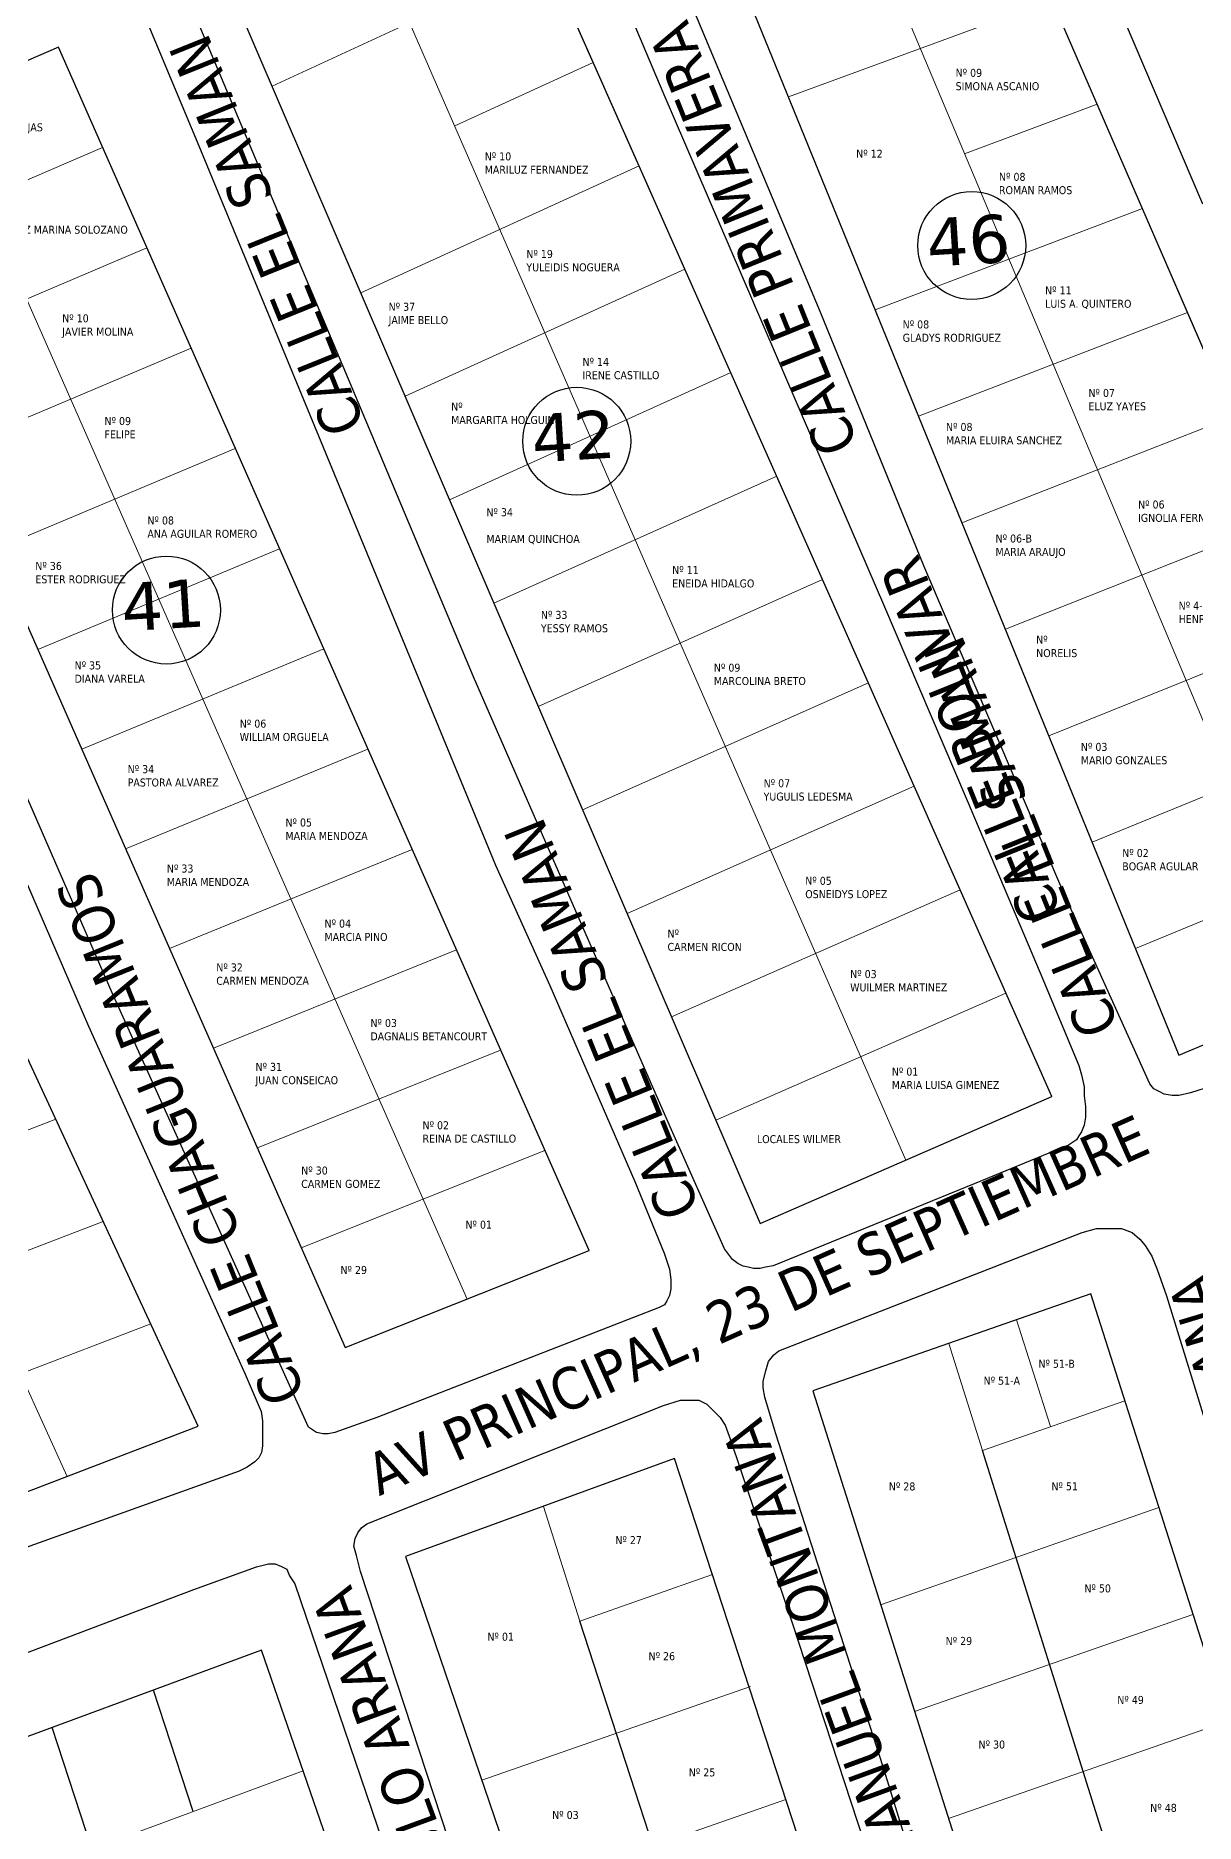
# Model space of a CAD drawing. Header units: metres. Extents: x 2 to 659295185, y -28 to 1124222152.
# Drawn here: x 658164.8 to 658261.4, y 1122960.3 to 1123109.3 of the extents above; entities that cross this region are included whole.
import ezdxf

# ---------------------------------------------------------------- set-up
doc = ezdxf.new("R2010")
doc.units = ezdxf.units.M
doc.header["$MEASUREMENT"] = 0
for name, color, linetype in [('CALLES', 1, 'CONTINUOUS'), ('CERCA', 7, 'CONTINUOUS'), ('Cota', 3, 'CONTINUOUS'), ('MANZANA', 30, 'CONTINUOUS'), ('Numero de manzana', 6, 'CONTINUOUS'), ('Parcelas', 140, 'CONTINUOUS')]:
    doc.layers.add(name, color=color, linetype=linetype)
doc.styles.add('ROMAN', font='verdana.ttf')
doc.styles.get("Standard").update_dxf_attribs({"font": 'tahoma.ttf'})

msp = doc.modelspace()

# ---------------------------------------------------------------- linework, layer by layer
at = {"layer": 'CERCA', "lineweight": 0}
for p, q in [((658167.393, 1122989.2105), (658120.646, 1123091.9131)), ((658155.7143, 1123014.8686), (658166.4536, 1123018.9745)), ((658159.6066, 1123006.3172), (658170.4098, 1123010.4476)), ((658163.4989, 1122997.7659), (658174.3661, 1123001.9207)), ((658246.5421, 1123002.2679), (658249.3708, 1122993.3561)), ((658240.8771, 1123000.2909), (658243.7059, 1122991.379)), ((658243.7059, 1122991.3788), (658255.565, 1122995.5174)), ((658207.0964, 1122986.6871), (658210.1203, 1122977.1534)), ((658235.2048, 1122978.5131), (658258.3937, 1122986.6056)), ((658210.1203, 1122977.1532), (658221.1898, 1122981.0162)), ((658238.0335, 1122969.6012), (658261.2224, 1122977.6938)), ((658201.9694, 1122963.8763), (658224.3688, 1122971.6933)), ((658240.8622, 1122960.6894), (658264.0511, 1122968.7819)), ((658161.1568, 1122955.0889), (658187.0638, 1122964.6612)), ((658205.2813, 1122954.5998), (658227.306, 1122962.2861))]:
    msp.add_line(p, q, dxfattribs=at)
at = {"layer": 'MANZANA', "lineweight": -2}
for p, q in [((658250.2857, 1123122.8816), (658262.0196, 1123095.2872)), ((658250.2857, 1123122.8816), (658262.0196, 1123095.2872)), ((658230.1741, 1123086.299), (658216.552, 1123118.7524)), ((658230.1741, 1123086.299), (658216.552, 1123118.7524)), ((658211.959, 1123116.6329), (658217.055, 1123104.5953)), ((658211.959, 1123116.6329), (658217.055, 1123104.5953)), ((658172.7418, 1123113.5835), (658178.5056, 1123099.7863)), ((658172.7418, 1123113.5835), (658178.5056, 1123099.7863)), ((658181.8947, 1123101.8959), (658177.5739, 1123112.1638)), ((658181.8947, 1123101.8959), (658177.5739, 1123112.1638)), ((658217.055, 1123104.5953), (658227.354, 1123080.6502)), ((658217.055, 1123104.5953), (658227.354, 1123080.6502)), ((658191.0806, 1123080.1503), (658181.8947, 1123101.8959)), ((658191.0806, 1123080.1503), (658181.8947, 1123101.8959)), ((658178.5056, 1123099.7863), (658186.702, 1123079.9103)), ((658178.5056, 1123099.7863), (658186.702, 1123079.9103)), ((658238.8158, 1123065.1033), (658230.1741, 1123086.299)), ((658238.8158, 1123065.1033), (658230.1741, 1123086.299)), ((658186.702, 1123079.9103), (658196.4486, 1123056.2851)), ((658186.702, 1123079.9103), (658196.4486, 1123056.2851)), ((658201.2724, 1123055.8652), (658191.0806, 1123080.1503)), ((658201.2724, 1123055.8652), (658191.0806, 1123080.1503)), ((658227.354, 1123080.6502), (658235.435, 1123061.884)), ((658227.354, 1123080.6502), (658235.435, 1123061.884)), ((658250.5578, 1123037.6189), (658238.8158, 1123065.1033)), ((658250.5578, 1123037.6189), (658238.8158, 1123065.1033)), ((658235.435, 1123061.884), (658242.4109, 1123045.5373)), ((658235.435, 1123061.884), (658242.4109, 1123045.5373)), ((658171.1421, 1123029.5206), (658158.1961, 1123059.2145)), ((658171.1421, 1123029.5206), (658158.1961, 1123059.2145)), ((658196.4486, 1123056.2851), (658203.0948, 1123040.1684)), ((658196.4486, 1123056.2851), (658203.0948, 1123040.1684)), ((658209.7986, 1123036.3292), (658201.2724, 1123055.8652)), ((658209.7986, 1123036.3292), (658201.2724, 1123055.8652)), ((658242.4109, 1123045.5373), (658248.5046, 1123031.1902)), ((658242.4109, 1123045.5373), (658248.5046, 1123031.1902)), ((658162.3191, 1123042.6379), (658169.1878, 1123026.7412)), ((658162.3191, 1123042.6379), (658169.1878, 1123026.7412)), ((658203.0948, 1123040.1684), (658207.63, 1123030.1205)), ((658203.0948, 1123040.1684), (658207.63, 1123030.1205)), ((658257.6328, 1123021.9421), (658250.5578, 1123037.6189)), ((658257.6328, 1123021.9421), (658250.5578, 1123037.6189)), ((658217.6569, 1123018.3329), (658209.7986, 1123036.3292)), ((658217.6569, 1123018.3329), (658209.7986, 1123036.3292)), ((658248.5046, 1123031.1902), (658251.7123, 1123023.4618)), ((658248.5046, 1123031.1902), (658251.7123, 1123023.4618)), ((658187.5266, 1122993.318), (658171.1421, 1123029.5206)), ((658187.5266, 1122993.318), (658171.1421, 1123029.5206)), ((658207.63, 1123030.1205), (658214.7214, 1123013.7838)), ((658207.63, 1123030.1205), (658214.7214, 1123013.7838)), ((658169.1878, 1123026.7412), (658175.4959, 1123012.724)), ((658169.1878, 1123026.7412), (658175.4959, 1123012.724)), ((658251.7123, 1123023.4618), (658251.9349, 1123022.692)), ((658251.7123, 1123023.4618), (658251.9349, 1123022.692)), ((658251.9349, 1123022.692), (658252.1575, 1123021.6922)), ((658251.9349, 1123022.692), (658252.1575, 1123021.6922)), ((658252.1575, 1123021.6922), (658252.1658, 1123020.9223)), ((658252.1575, 1123021.6922), (658252.1658, 1123020.9223)), ((658257.9709, 1123021.5022), (658257.6328, 1123021.9421)), ((658257.9709, 1123021.5022), (658257.6328, 1123021.9421)), ((658262.7864, 1123021.7422), (658261.0383, 1123021.1823)), ((658262.7864, 1123021.7422), (658261.0383, 1123021.1823)), ((658252.1658, 1123020.9223), (658252.273, 1123020.0325)), ((658252.1658, 1123020.9223), (658252.273, 1123020.0325)), ((658258.4079, 1123021.2823), (658257.9709, 1123021.5022)), ((658258.4079, 1123021.2823), (658257.9709, 1123021.5022)), ((658258.8449, 1123021.0623), (658258.4079, 1123021.2823)), ((658258.8449, 1123021.0623), (658258.4079, 1123021.2823)), ((658259.5046, 1123020.9523), (658258.8449, 1123021.0623)), ((658259.5046, 1123020.9523), (658258.8449, 1123021.0623)), ((658260.0488, 1123020.9523), (658259.5046, 1123020.9523)), ((658260.0488, 1123020.9523), (658259.5046, 1123020.9523)), ((658261.0383, 1123021.1823), (658260.0488, 1123020.9523)), ((658261.0383, 1123021.1823), (658260.0488, 1123020.9523)), ((658252.2812, 1123019.1527), (658252.174, 1123018.4928)), ((658252.2812, 1123019.1527), (658252.174, 1123018.4928)), ((658252.273, 1123020.0325), (658252.2812, 1123019.1527)), ((658252.273, 1123020.0325), (658252.2812, 1123019.1527)), ((658222.1921, 1123008.1749), (658217.6569, 1123018.3329)), ((658222.1921, 1123008.1749), (658217.6569, 1123018.3329)), ((658251.5226, 1123017.2731), (658251.1928, 1123017.0431)), ((658251.5226, 1123017.2731), (658251.1928, 1123017.0431)), ((658251.737, 1123017.603), (658251.5226, 1123017.2731)), ((658251.737, 1123017.603), (658251.5226, 1123017.2731)), ((658251.9596, 1123017.9329), (658251.737, 1123017.603)), ((658251.9596, 1123017.9329), (658251.737, 1123017.603)), ((658252.174, 1123018.4928), (658251.9596, 1123017.9329)), ((658252.174, 1123018.4928), (658251.9596, 1123017.9329)), ((658250.3187, 1123016.6032), (658242.9882, 1123013.5838)), ((658250.3187, 1123016.6032), (658242.9882, 1123013.5838)), ((658250.8629, 1123016.8232), (658250.3187, 1123016.6032)), ((658250.8629, 1123016.8232), (658250.3187, 1123016.6032)), ((658251.1928, 1123017.0431), (658250.8629, 1123016.8232)), ((658251.1928, 1123017.0431), (658250.8629, 1123016.8232)), ((658175.4959, 1123012.724), (658182.2493, 1122997.7171)), ((658175.4959, 1123012.724), (658182.2493, 1122997.7171)), ((658214.7214, 1123013.7838), (658217.1539, 1123007.825)), ((658214.7214, 1123013.7838), (658217.1539, 1123007.825)), ((658242.9882, 1123013.5838), (658226.2573, 1123006.7552)), ((658242.9882, 1123013.5838), (658226.2573, 1123006.7552)), ((658251.9926, 1123009.5247), (658253.1965, 1123009.8646)), ((658251.9926, 1123009.5247), (658253.1965, 1123009.8646)), ((658253.1965, 1123009.8646), (658254.4004, 1123009.8746)), ((658253.1965, 1123009.8646), (658254.4004, 1123009.8746)), ((658254.4004, 1123009.8746), (658255.2827, 1123009.8746)), ((658254.4004, 1123009.8746), (658255.2827, 1123009.8746)), ((658255.2827, 1123009.8746), (658256.1568, 1123009.5447)), ((658255.2827, 1123009.8746), (658256.1568, 1123009.5447)), ((658226.7273, 1122999.6867), (658251.9926, 1123009.5247)), ((658226.7273, 1122999.6867), (658251.9926, 1123009.5247)), ((658256.1568, 1123009.5447), (658256.8164, 1123008.9948)), ((658256.8164, 1123008.9948), (658257.2617, 1123008.4449)), ((658257.2617, 1123008.4449), (658257.8142, 1123007.5651)), ((658217.1539, 1123007.825), (658217.5992, 1123006.4953)), ((658217.1539, 1123007.825), (658217.5992, 1123006.4953)), ((658222.522, 1123007.735), (658222.1921, 1123008.1749)), ((658222.522, 1123007.735), (658222.1921, 1123008.1749)), ((658222.86, 1123007.2951), (658222.522, 1123007.735)), ((658222.86, 1123007.2951), (658222.522, 1123007.735)), ((658223.2971, 1123006.9652), (658222.86, 1123007.2951)), ((658223.2971, 1123006.9652), (658222.86, 1123007.2951)), ((658223.7341, 1123006.7452), (658223.2971, 1123006.9652)), ((658223.7341, 1123006.7452), (658223.2971, 1123006.9652)), ((658226.2573, 1123006.7552), (658225.5977, 1123006.6452)), ((658226.2573, 1123006.7552), (658225.5977, 1123006.6452)), ((658257.8142, 1123007.5651), (658258.2512, 1123006.4553)), ((658217.5992, 1123006.4953), (658217.7146, 1123005.6155)), ((658217.5992, 1123006.4953), (658217.7146, 1123005.6155)), ((658217.7146, 1123005.6155), (658217.7146, 1123004.8456)), ((658217.7146, 1123005.6155), (658217.7146, 1123004.8456)), ((658224.1711, 1123006.6352), (658223.7341, 1123006.7452)), ((658224.1711, 1123006.6352), (658223.7341, 1123006.7452)), ((658224.6164, 1123006.5353), (658224.1711, 1123006.6352)), ((658224.6164, 1123006.5353), (658224.1711, 1123006.6352)), ((658225.1606, 1123006.5353), (658224.6164, 1123006.5353)), ((658225.1606, 1123006.5353), (658224.6164, 1123006.5353)), ((658225.5977, 1123006.6452), (658225.1606, 1123006.5353)), ((658225.5977, 1123006.6452), (658225.1606, 1123006.5353)), ((658258.2512, 1123006.4553), (658259.0263, 1123004.2557)), ((658217.3931, 1123003.8458), (658217.1787, 1123003.5159)), ((658217.3931, 1123003.8458), (658217.1787, 1123003.5159)), ((658217.6074, 1123004.2857), (658217.3931, 1123003.8458)), ((658217.6074, 1123004.2857), (658217.3931, 1123003.8458)), ((658217.7146, 1123004.8456), (658217.6074, 1123004.2857)), ((658217.7146, 1123004.8456), (658217.6074, 1123004.2857)), ((658259.0263, 1123004.2557), (658264.0315, 1122988.019)), ((658216.7416, 1123003.2859), (658193.2162, 1122994.1178)), ((658216.7416, 1123003.2859), (658193.2162, 1122994.1178)), ((658217.1787, 1123003.5159), (658216.7416, 1123003.2859)), ((658217.1787, 1123003.5159), (658216.7416, 1123003.2859)), ((658225.8533, 1122998.7968), (658226.2903, 1122999.3467)), ((658225.8533, 1122998.7968), (658226.2903, 1122999.3467)), ((658226.2903, 1122999.3467), (658226.7273, 1122999.6867)), ((658226.2903, 1122999.3467), (658226.7273, 1122999.6867)), ((658225.4245, 1122997.1372), (658225.6389, 1122998.017)), ((658225.4245, 1122997.1372), (658225.6389, 1122998.017)), ((658225.6389, 1122998.017), (658225.8533, 1122998.7968)), ((658225.6389, 1122998.017), (658225.8533, 1122998.7968)), ((658182.2493, 1122997.7171), (658183.2388, 1122995.3975)), ((658182.2493, 1122997.7171), (658183.2388, 1122995.3975)), ((658225.4245, 1122996.5773), (658225.4245, 1122997.1372)), ((658225.5399, 1122995.8075), (658225.4245, 1122996.5773)), ((658183.2388, 1122995.3975), (658183.5768, 1122994.6277)), ((658183.2388, 1122995.3975), (658183.5768, 1122994.6277)), ((658192.3834, 1122985.2596), (658217.1044, 1122995.1076)), ((658192.3834, 1122985.2596), (658217.1044, 1122995.1076)), ((658217.1044, 1122995.1076), (658218.5227, 1122995.5575)), ((658217.1044, 1122995.1076), (658218.5227, 1122995.5575)), ((658218.5227, 1122995.5575), (658219.405, 1122995.5575)), ((658218.5227, 1122995.5575), (658219.405, 1122995.5575)), ((658219.405, 1122995.5575), (658220.0565, 1122995.5575)), ((658219.405, 1122995.5575), (658220.0565, 1122995.5575)), ((658220.0565, 1122995.5575), (658220.7161, 1122995.2376)), ((658220.0565, 1122995.5575), (658220.7161, 1122995.2376)), ((658220.7161, 1122995.2376), (658221.2686, 1122994.6777)), ((658226.4305, 1122992.8281), (658225.5399, 1122995.8075)), ((658183.5768, 1122994.6277), (658183.684, 1122993.8479)), ((658183.5768, 1122994.6277), (658183.684, 1122993.8479)), ((658183.684, 1122993.8479), (658183.6923, 1122992.6381)), ((658183.684, 1122993.8479), (658183.6923, 1122992.6381)), ((658193.2162, 1122994.1178), (658189.72, 1122992.878)), ((658193.2162, 1122994.1178), (658189.72, 1122992.878)), ((658221.2686, 1122994.6777), (658221.8211, 1122994.1278)), ((658221.8211, 1122994.1278), (658222.2581, 1122993.4679)), ((658222.2581, 1122993.4679), (658222.7034, 1122992.2582)), ((658183.6923, 1122992.6381), (658183.6923, 1122991.7483)), ((658183.6923, 1122992.6381), (658183.6923, 1122991.7483)), ((658187.8564, 1122993.098), (658187.5266, 1122993.318)), ((658187.8564, 1122993.098), (658187.5266, 1122993.318)), ((658188.1863, 1122992.878), (658187.8564, 1122993.098)), ((658188.1863, 1122992.878), (658187.8564, 1122993.098)), ((658188.7305, 1122992.7681), (658188.1863, 1122992.878)), ((658188.7305, 1122992.7681), (658188.1863, 1122992.878)), ((658189.1675, 1122992.7681), (658188.7305, 1122992.7681)), ((658189.1675, 1122992.7681), (658188.7305, 1122992.7681)), ((658189.72, 1122992.878), (658189.1675, 1122992.7681)), ((658189.72, 1122992.878), (658189.1675, 1122992.7681)), ((658222.7034, 1122992.2582), (658227.8158, 1122977.0113)), ((658235.4267, 1122964.9937), (658226.4305, 1122992.8281)), ((658183.0409, 1122990.4185), (658182.3894, 1122989.9786)), ((658183.0409, 1122990.4185), (658182.3894, 1122989.9786)), ((658183.3707, 1122990.7485), (658183.0409, 1122990.4185)), ((658183.3707, 1122990.7485), (658183.0409, 1122990.4185)), ((658183.5851, 1122991.1984), (658183.3707, 1122990.7485)), ((658183.5851, 1122991.1984), (658183.3707, 1122990.7485)), ((658183.6923, 1122991.7483), (658183.5851, 1122991.1984)), ((658183.6923, 1122991.7483), (658183.5851, 1122991.1984)), ((658181.7298, 1122989.6387), (658161.7089, 1122982.4702)), ((658182.3894, 1122989.9786), (658181.7298, 1122989.6387)), ((658182.3894, 1122989.9786), (658181.7298, 1122989.6387)), ((658191.4021, 1122984.0398), (658191.6165, 1122984.4898)), ((658191.4021, 1122984.0398), (658191.6165, 1122984.4898)), ((658191.6165, 1122984.4898), (658191.9464, 1122984.9297)), ((658191.6165, 1122984.4898), (658191.9464, 1122984.9297)), ((658191.9464, 1122984.9297), (658192.3834, 1122985.2596)), ((658191.9464, 1122984.9297), (658192.3834, 1122985.2596)), ((658191.295, 1122983.38), (658191.4021, 1122984.0398)), ((658191.295, 1122983.38), (658191.4021, 1122984.0398)), ((658191.5176, 1122982.6101), (658191.295, 1122983.38)), ((658177.9449, 1122979.7807), (658183.1893, 1122981.6803)), ((658183.1893, 1122981.6803), (658184.1788, 1122981.9103)), ((658184.1788, 1122981.9103), (658184.723, 1122981.9103)), ((658184.723, 1122981.9103), (658185.2755, 1122981.6903)), ((658185.2755, 1122981.6903), (658185.7125, 1122981.4704)), ((658185.7125, 1122981.4704), (658185.9352, 1122980.9205)), ((658191.8557, 1122981.2804), (658191.5176, 1122982.6101)), ((658185.9352, 1122980.9205), (658186.3804, 1122980.2606)), ((658186.3804, 1122980.2606), (658194.148, 1122957.3953)), ((658201.1817, 1122952.8962), (658191.8557, 1122981.2804)), ((658152.7786, 1122970.2627), (658177.9449, 1122979.7807)), ((658227.8158, 1122977.0113), (658236.5894, 1122950.2867)), ((658242.3202, 1122942.6783), (658235.4267, 1122964.9937))]:
    msp.add_line(p, q, dxfattribs=at)
at = {"layer": 'Numero de manzana', "lineweight": -2}
for centre in [(658242.7963, 1123091.809), (658242.7963, 1123091.809), (658209.8739, 1123075.4923), (658209.8739, 1123075.4923), (658175.6707, 1123061.4215), (658175.6707, 1123061.4215)]:
    msp.add_circle(centre, 4.5001, dxfattribs=at)
at = {"layer": 'Parcelas', "lineweight": 0}
for p, q in [((658238.1918, 1123138.3295), (658283.3903, 1123034.101)), ((658268.0367, 1123037.9928), (658227.4274, 1123134.5816)), ((658260.0666, 1123024.3229), (658216.6629, 1123130.8337)), ((658203.6138, 1123124.3175), (658249.4626, 1123020.8712)), ((658237.3109, 1123015.5739), (658192.1684, 1123119.008)), ((658184.4744, 1123105.1025), (658207.4345, 1123115.6969)), ((658180.7758, 1123113.723), (658225.1592, 1123010.2767)), ((658227.5138, 1123104.206), (658223.8968, 1123113.0819)), ((658249.4915, 1123112.2724), (658227.5138, 1123104.206)), ((658253.258, 1123103.5867), (658249.4915, 1123112.2724)), ((658210.8999, 1123008.0249), (658166.6728, 1123108.3346)), ((658211.2552, 1123107.0764), (658199.7141, 1123101.7792)), ((658215.076, 1123098.4559), (658211.2552, 1123107.0764)), ((658188.173, 1123096.4819), (658184.4744, 1123105.1025)), ((658200.7364, 1123003.994), (658156.6617, 1123104.0057)), ((658242.1944, 1123099.4584), (658253.258, 1123103.5867)), ((658146.6505, 1123099.6767), (658190.5729, 1122999.9632)), ((658150.3107, 1123091.3673), (658170.3584, 1123099.9755)), ((658191.8716, 1123087.8614), (658215.076, 1123098.4559)), ((658257.0245, 1123094.901), (658234.7478, 1123086.4542)), ((658260.7911, 1123086.2153), (658257.0245, 1123094.901)), ((658174.044, 1123091.6163), (658153.9709, 1123083.0578)), ((658177.7296, 1123083.2572), (658174.044, 1123091.6163)), ((658218.8967, 1123089.8354), (658195.5702, 1123079.2409)), ((658222.7175, 1123081.2148), (658218.8967, 1123089.8354)), ((658195.5702, 1123079.2409), (658191.8716, 1123087.8614)), ((658234.7478, 1123086.4542), (658238.3647, 1123077.5783)), ((658238.3647, 1123077.5783), (658260.7911, 1123086.2153)), ((658264.5576, 1123077.5296), (658260.7911, 1123086.2153)), ((658157.6311, 1123074.7483), (658177.7296, 1123083.2572)), ((658199.2689, 1123070.6203), (658222.7175, 1123081.2148)), ((658241.9817, 1123068.7024), (658264.5576, 1123077.5296)), ((658181.4152, 1123074.898), (658161.2913, 1123066.4389)), ((658185.1008, 1123066.5389), (658181.4152, 1123074.898)), ((658226.5382, 1123072.5943), (658202.9675, 1123061.9998)), ((658230.3589, 1123063.9738), (658226.5382, 1123072.5943)), ((658202.9675, 1123061.9998), (658199.2689, 1123070.6203)), ((658245.5987, 1123059.8265), (658241.9817, 1123068.7024)), ((658268.3242, 1123068.8438), (658245.5987, 1123059.8265)), ((658164.9515, 1123058.1294), (658185.1008, 1123066.5389)), ((658206.6661, 1123053.3793), (658230.3589, 1123063.9738)), ((658249.2157, 1123050.9506), (658272.0907, 1123060.1581)), ((658168.6117, 1123049.82), (658164.9515, 1123058.1294)), ((658188.7863, 1123058.1797), (658168.6117, 1123049.82)), ((658192.4719, 1123049.8206), (658188.7863, 1123058.1797)), ((658234.1797, 1123055.3533), (658210.3647, 1123044.7588)), ((658238.0004, 1123046.7327), (658234.1797, 1123055.3533)), ((658210.3647, 1123044.7588), (658206.6661, 1123053.3793)), ((658275.8573, 1123051.4724), (658252.8274, 1123042.0876)), ((658252.8274, 1123042.0876), (658249.2157, 1123050.9506)), ((658172.2719, 1123041.5105), (658192.4719, 1123049.8206)), ((658214.0633, 1123036.1382), (658238.0004, 1123046.7327)), ((658256.4496, 1123033.1988), (658279.6238, 1123042.7867)), ((658175.9321, 1123033.201), (658172.2719, 1123041.5105)), ((658196.1575, 1123041.4614), (658175.9321, 1123033.201)), ((658199.8431, 1123033.1023), (658196.1575, 1123041.4614)), ((658241.8212, 1123038.1122), (658217.762, 1123027.5177)), ((658245.6419, 1123029.4917), (658241.8212, 1123038.1122)), ((658217.762, 1123027.5177), (658214.0633, 1123036.1382)), ((658179.5923, 1123024.8916), (658199.8431, 1123033.1023)), ((658221.4606, 1123018.8972), (658245.6419, 1123029.4917)), ((658260.0666, 1123024.3229), (658271.7285, 1123029.212)), ((658183.2525, 1123016.5821), (658179.5923, 1123024.8916)), ((658203.5287, 1123024.7432), (658183.2525, 1123016.5821)), ((658207.2143, 1123016.384), (658203.5287, 1123024.7432)), ((658186.9127, 1123008.2726), (658207.2143, 1123016.384)), ((658225.1592, 1123010.2767), (658237.3109, 1123015.5739)), ((658190.5729, 1122999.9632), (658200.7364, 1123003.994))]:
    msp.add_line(p, q, dxfattribs=at)
at = {"layer": 'Parcelas', "lineweight": -3}
for p, q in [((658277.2559, 1122884.331), (658243.7059, 1122991.3788)), ((658249.3783, 1122856.8847), (658210.1203, 1122977.1534)), ((658177.9029, 1122961.2764), (658174.5996, 1122971.396)), ((658169.4607, 1122958.1571), (658166.1576, 1122968.2765))]:
    msp.add_line(p, q, dxfattribs=at)
for points in [[(658238.1918, 1123138.3295), (658216.6629, 1123130.8337), (658260.0666, 1123024.3229), (658283.3903, 1123034.101), (658238.1918, 1123138.3295)], [(658238.1918, 1123138.3295), (658216.6629, 1123130.8337), (658260.0666, 1123024.3229), (658283.3903, 1123034.101), (658238.1918, 1123138.3295)], [(658203.6138, 1123124.3175), (658180.7758, 1123113.723), (658225.1592, 1123010.2767), (658249.4626, 1123020.8712), (658203.6138, 1123124.3175)], [(658203.6138, 1123124.3175), (658180.7758, 1123113.723), (658225.1592, 1123010.2767), (658249.4626, 1123020.8712), (658203.6138, 1123124.3175)], [(658166.6728, 1123108.3346), (658146.6505, 1123099.6767), (658190.5729, 1122999.9632), (658210.8999, 1123008.0249), (658166.6728, 1123108.3346)], [(658166.6728, 1123108.3346), (658146.6505, 1123099.6767), (658190.5729, 1122999.9632), (658210.8999, 1123008.0249), (658166.6728, 1123108.3346)], [(658130.8104, 1123095.7959), (658110.4917, 1123088.0342), (658155.6723, 1122984.7242), (658178.3224, 1122993.3938), (658130.8104, 1123095.7959)], [(658252.7229, 1123004.425), (658229.5473, 1122996.3367), (658269.4768, 1122870.5395), (658290.413, 1122886.2983), (658252.7229, 1123004.425)], [(658218.0295, 1122990.6939), (658195.6114, 1122982.5221), (658240.4559, 1122851.0099), (658259.5397, 1122863.5752), (658218.0295, 1122990.6939)], [(658183.5914, 1122974.7187), (658157.7155, 1122965.157), (658205.6555, 1122824.8996), (658230.1216, 1122839.9478), (658183.5914, 1122974.7187)]]:
    msp.add_lwpolyline(points, dxfattribs=at)

# ---------------------------------------------------------------- texts
at = {"layer": 'CALLES', "color": 0}
for s, rotation, p in [('CALLE PRIMAVERA', 111.955417, (658233.3657, 1123075.2055)), ('CALLE EL SAMAN', 111.955417, (658192.2651, 1123076.8564)), ('CALLE EL SAMAN', 111.955417, (658192.2651, 1123076.8564)), ('CALLE BOLIVAR', 111.955417, (658250.3657, 1123036.2055)), ('CALLE EL SAMAN', 111.955417, (658255.1259, 1123026.7087)), ('CALLE EL SAMAN', 111.955417, (658220.173, 1123011.5269)), ('CALLE EL SAMAN', 111.955417, (658220.173, 1123011.5269)), ('CALLE CHAGUARAMOS', 111.955417, (658187.2841, 1122996.0431)), ('CALLE CHAGUARAMOS', 111.955417, (658187.2841, 1122996.0431)), ('AV PRINCIPAL, 23 DE SEPTIEMBRE', 23.9992, (658193.4042, 1122987.5516)), ('AV PRINCIPAL, 23 DE SEPTIEMBRE', 23.9992, (658193.4042, 1122987.5516)), ('CALLE TERESA ORELLANA', 106.77062, (658277.9644, 1122954.9413)), ('CALLE MANUEL MONTANA', 110.124393, (658243.8133, 1122943.4305)), ('CALLE PABLO ARANA', 110.124393, (658206.0321, 1122939.2645))]:
    msp.add_text(s, height=3.5001, rotation=rotation, dxfattribs=at).set_placement(p)
at = {"layer": 'Cota', "lineweight": 0, "attachment_point": 1}
for s, insert, char_height in [('Nº 09\\PSIMONA ASCANIO', (658241.4519, 1123106.5378), 0.667156), ('Nº 12\\PYOHANA ROJAS', (658159.3264, 1123103.1085), 0.667156), ('Nº 10\\PMARILUZ FERNANDEZ', (658202.2019, 1123099.572), 0.667156), ('Nº 12', (658233.1697, 1123099.7937), 0.66716), ('Nº 08\\PROMAN RAMOS', (658245.0667, 1123097.8689), 0.667156), ('Nº 11\\PYALUZ MARINA SOLOZANO', (658161.7944, 1123094.5716), 0.667156), ('Nº 19\\PYULEIDIS NOGUERA', (658205.6726, 1123091.4387), 0.667156), ('Nº 11\\PLUIS A. QUINTERO', (658248.911, 1123088.4013), 0.667156), ('Nº 10 \\PJAVIER MOLINA', (658166.9855, 1123086.0733), 0.667156), ('Nº 37\\PJAIME BELLO', (658194.1927, 1123087.0386), 0.667156), ('Nº 08\\PGLADYS RODRIGUEZ', (658237.0367, 1123085.5661), 0.667156), ('Nº 14\\PIRENE CASTILLO', (658210.3545, 1123082.4458), 0.667156), ('Nº 07\\PELUZ YAYES', (658252.5253, 1123079.8553), 0.66716), ('Nº\\PMARGARITA HOLGUIN', (658199.4087, 1123078.7124), 0.667156), ('Nº 09\\PFELIPE', (658170.5118, 1123077.5127), 0.66716), ('Nº 08\\PMARIA ELUIRA SANCHEZ', (658240.6511, 1123077.0201), 0.667156), ('Nº 34\\P\\PMARIAM QUINCHOA', (658202.3453, 1123069.9124), 0.667156), ('Nº 06\\PIGNOLIA FERNANDEZ', (658256.6582, 1123070.5539), 0.667156), ('Nº 08\\PANA AGUILAR ROMERO', (658174.0887, 1123069.2241), 0.667156), ('Nº 06-B\\PMARIA ARAUJO ', (658244.7839, 1123067.7187), 0.667156), ('Nº 36\\PESTER RODRIGUEZ', (658164.7465, 1123065.4323), 0.667156), ('Nº 11\\PENEIDA HIDALGO', (658217.8332, 1123065.0873), 0.667156), ('Nº 4-B\\PHENRY PITER YAYES', (658260.0435, 1123062.1171), 0.667156), ('Nº 33\\PYESSY RAMOS', (658206.8874, 1123061.3539), 0.667156), ('Nº \\PNORELIS', (658248.1692, 1123059.2819), 0.66716), ('Nº 35\\PDIANA VARELA', (658168.017, 1123057.1438), 0.667156), ('Nº 09\\PMARCOLINA BRETO', (658221.3039, 1123056.954), 0.667156), ('Nº 06\\PWILLIAM ORGUELA', (658181.7829, 1123052.2865), 0.667156), ('Nº 03\\PMARIO GONZALES', (658251.895, 1123050.3494), 0.667156), ('Nº 34\\PPASTORA ALVAREZ', (658172.4407, 1123048.4947), 0.667156), ('Nº 07\\PYUGULIS LEDESMA', (658225.4496, 1123047.3222), 0.667156), ('Nº 05\\PMARIA MENDOZA', (658185.5947, 1123044.0474), 0.667156), ('Nº 02\\PBOGAR AGULAR', (658255.3426, 1123041.5025), 0.667156), ('Nº 33\\PMARIA MENDOZA ', (658175.7112, 1123040.2061), 0.667156), ('Nº 05\\POSNEIDYS LOPEZ', (658228.9204, 1123039.1889), 0.667156), ('Nº 04\\PMARCIA PINO', (658188.852, 1123035.6224), 0.667156), ('Nº \\PCARMEN RICON', (658217.4404, 1123034.7889), 0.667156), ('Nº 32\\PCARMEN MENDOZA', (658179.8294, 1123031.9671), 0.667156), ('Nº 03\\PWUILMER MARTINEZ', (658232.6639, 1123031.4154), 0.667156), ('Nº 03\\PDAGNALIS BETANCOURT', (658192.6755, 1123027.3363), 0.667156), ('Nº 31\\PJUAN CONSEICAO', (658183.0999, 1123023.6785), 0.667156), ('Nº 01\\PMARIA LUISA GIMENEZ', (658236.1346, 1123023.2821), 0.667156), ('Nº 02\\PREINA DE CASTILLO', (658197.0188, 1123018.8111), 0.667156), ('LOCALES WILMER', (658224.8922, 1123017.6553), 0.667156), ('Nº 30\\PCARMEN GOMEZ', (658186.9084, 1123015.0368), 0.667156), ('Nº 01', (658200.5957, 1123010.5225), 0.66716), ('Nº 29', (658190.179, 1123006.7483), 0.66716), ('Nº 51-B', (658248.3569, 1122998.9304), 0.66716), ('Nº 51-A', (658243.785, 1122997.519), 0.66716), ('Nº 28', (658235.886, 1122988.7037), 0.66716), ('Nº 51', (658249.4374, 1122988.7185), 0.66716), ('Nº 27', (658213.093, 1122984.2275), 0.66716), ('Nº 50', (658252.186, 1122980.2056), 0.66716), ('Nº 01', (658202.4276, 1122976.1766), 0.66716), ('Nº 29', (658240.6211, 1122975.8251), 0.66716), ('Nº 26', (658215.8593, 1122974.5521), 0.66716), ('Nº 49', (658254.9291, 1122970.9071), 0.66716), ('Nº 30', (658243.3641, 1122967.1907), 0.66716), ('Nº 25', (658219.2122, 1122964.8696), 0.66716), ('Nº 03', (658207.8244, 1122961.3173), 0.66716), ('Nº 48', (658257.6748, 1122961.9115), 0.66716)]:
    msp.add_mtext_dynamic_manual_height_columns(s, width=17.52809, gutter_width=9.6186, heights=[0], dxfattribs=dict(at, insert=insert, char_height=char_height))
at = {"layer": 'Numero de manzana', "lineweight": -2, "style": 'ROMAN'}
for s, p in [('46', (658239.1486, 1123090.0324)), ('46', (658239.1486, 1123090.0324)), ('42', (658206.2262, 1123073.7157)), ('42', (658206.2262, 1123073.7157)), ('41', (658172.023, 1123059.6449)), ('41', (658172.023, 1123059.6449))]:
    msp.add_text(s, height=4, rotation=3.491535, dxfattribs=at).set_placement(p)

doc.saveas('drawing.dxf')
